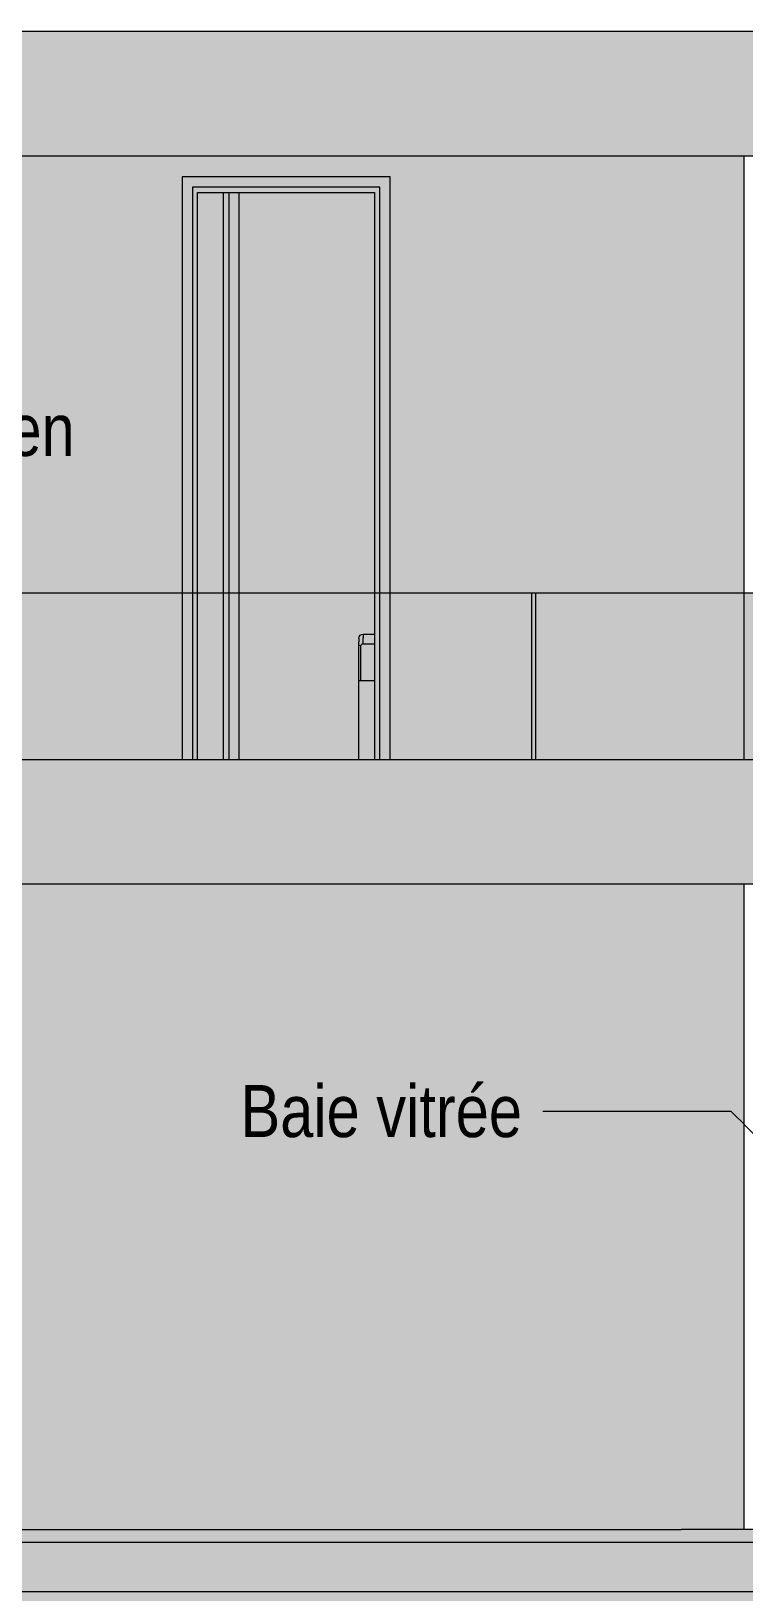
# Model space of a CAD drawing. Header units: centimetres. Extents: x -4381 to 5639, y -3920 to 4826.
# Drawn here: x 124.25 to 127.68, y 31.9 to 39.4 of the extents above; entities that cross this region are included whole.
import ezdxf
from ezdxf.xclip import XClip

# ---------------------------------------------------------------- set-up
doc = ezdxf.new("R2010")
doc.units = ezdxf.units.CM
doc.header["$MEASUREMENT"] = 0
doc.header["$XCLIPFRAME"] = 0
doc.set_wipeout_variables(frame=1)
doc.linetypes.add('Wipeout_Contour', pattern=[100, 0, -100])
for name, color, linetype, lineweight in [('00- Texts and Fills_Pen_No__7', 7, 'Continuous', 5), ('01- MOBILIER_Pen_No__1', 7, 'Continuous', 5), ('0_Pen_No__1', 7, 'Continuous', 5), ('Dalles_Pen_No__1', 7, 'Continuous', 5), ('Structural - Bearing_Pen_No__1', 7, 'Continuous', 5), ('Structural - Bearing_Pen_No__18', 9, 'Continuous', 5)]:
    doc.layers.add(name, color=color, linetype=linetype, lineweight=lineweight)
for name, color, linetype in [('Dalles', 7, 'Continuous'), ('Drawing & Figure', 7, 'Continuous'), ('Structural - Bearing', 7, 'Continuous')]:
    doc.layers.add(name, color=color, linetype=linetype)
for name, color, linetype, lineweight, true_color in [('Dalles_Pen_No__178', 7, 'Continuous', 5, 0xbda888), ('Dalles_Pen_No__61', 7, 'Continuous', 5, 0x6a6a6a), ('Structural - Bearing_Pen_No__102', 7, 'Continuous', 5, 0xcccccc), ('Structural - Bearing_Pen_No__112', 7, 'Continuous', 5, 0xd5aaaa), ('Structural - Bearing_Pen_No__61', 7, 'Continuous', 5, 0x6a6a6a)]:
    doc.layers.add(name, color=color, linetype=linetype, lineweight=lineweight, true_color=true_color)
doc.styles.add('GENERATED_STYLE_2', font='')
doc.styles.get('GENERATED_STYLE_2').set_extended_font_data('Arial Narrow Occidental')

# ---------------------------------------------------------------- blocks, each defined once
blk = doc.blocks.new('Drawing_12_12', base_point=(564.4384, 32.2036))
at = {"color": 254, "linetype": 'Wipeout_Contour', "lineweight": 0, "ltscale": 525.444129}
blk.add_wipeout([(111.0797, 39.2036), (111.0797, 38.8036), (139.6797, 38.8036), (139.6797, 39.2036)], dxfattribs=at).dxf.layer = 'Dalles'
at = {"color": 254, "linetype": 'Wipeout_Contour', "lineweight": 0, "ltscale": 517.750826}
blk.add_wipeout([(113.0797, 32.2036), (113.0797, 31.9036), (137.6797, 31.9036), (137.6797, 32.2036)], dxfattribs=at).dxf.layer = 'Dalles'
at = {"color": 254, "linetype": 'Wipeout_Contour', "lineweight": 0, "ltscale": 522.322384}
blk.add_wipeout([(111.3797, 35.7036), (139.6797, 35.7036), (139.6797, 35.9036), (111.3797, 35.9036)], dxfattribs=at).dxf.layer = 'Structural - Bearing'
at = {"layer": 'Dalles_Pen_No__178', "linetype": 'Continuous', "ltscale": 10}
blk.add_hatch(color=256, dxfattribs=at).paths.add_polyline_path([(113.0797, 32.2036), (113.0797, 31.9036), (137.6797, 31.9036), (137.6797, 32.2036)])
at = {"layer": 'Dalles_Pen_No__61', "linetype": 'Continuous', "ltscale": 10}
blk.add_hatch(color=256, dxfattribs=at).paths.add_polyline_path([(111.0797, 39.2036), (111.0797, 38.8036), (139.6797, 38.8036), (139.6797, 39.2036)])
at = {"layer": 'Structural - Bearing_Pen_No__61', "linetype": 'Continuous', "ltscale": 10}
blk.add_hatch(color=256, dxfattribs=at).paths.add_polyline_path([(111.3797, 35.7036), (139.6797, 35.7036), (139.6797, 35.9036), (111.3797, 35.9036)])
at = {"layer": '0_Pen_No__1', "linetype": 'Continuous', "ltscale": 10}
blk.add_line((111.0333, 32.142), (137.6797, 32.142), dxfattribs=at)
at = {"layer": 'Structural - Bearing_Pen_No__1', "linetype": 'Continuous', "ltscale": 10}
blk.add_line((137.6797, 31.9036), (113.0797, 31.9036), dxfattribs=at)
at = {"color": 254, "linetype": 'Wipeout_Contour', "lineweight": 0, "ltscale": 526.37172}
blk.add_wipeout([(111.3797, 39.2036), (139.6797, 39.2036), (139.6797, 39.4036), (111.3797, 39.4036)], dxfattribs=at).dxf.layer = 'Structural - Bearing'
at = {"color": 254, "linetype": 'Wipeout_Contour', "lineweight": 0, "ltscale": 522.339041}
blk.add_wipeout([(111.3797, 36.7036), (111.3797, 35.9036), (139.3997, 35.9036), (139.3997, 36.7036)], dxfattribs=at).dxf.layer = 'Structural - Bearing'
at = {"color": 254, "linetype": 'Wipeout_Contour', "lineweight": 0, "ltscale": 2969.518821}
blk.add_wipeout([(127.3797, 35.3036), (113.3797, 35.3036), (113.3797, 32.2036), (114.2256, 32.2036), (114.2256, 35.2036), (115.2256, 35.2036), (115.2256, 32.2036), (115.7256, 32.2036), (115.7256, 35.2036), (116.7256, 35.2036), (116.7256, 32.2036), (117.9297, 32.2036), (117.9297, 35.2036), (118.9297, 35.2036), (118.9297, 32.2036), (120.1756, 32.2036), (120.1756, 35.2036), (121.1756, 35.2036), (121.1756, 32.2036), (122.1797, 32.2036), (122.1797, 35.2036), (124.1797, 35.2036), (124.1797, 32.2036), (127.3797, 32.2036)], dxfattribs=at).dxf.layer = 'Structural - Bearing'
at = {"layer": 'Structural - Bearing_Pen_No__102', "linetype": 'Continuous', "ltscale": 10}
blk.add_hatch(color=256, dxfattribs=at).paths.add_polyline_path([(111.3797, 36.7036), (111.3797, 35.9036), (139.3997, 35.9036), (139.3997, 36.7036)])
at = {"layer": 'Structural - Bearing_Pen_No__112', "linetype": 'Continuous', "ltscale": 10}
blk.add_hatch(color=256, dxfattribs=at).paths.add_polyline_path([(127.3797, 35.3036), (113.3797, 35.3036), (113.3797, 32.2036), (114.2256, 32.2036), (114.2256, 35.2036), (115.2256, 35.2036), (115.2256, 32.2036), (115.7256, 32.2036), (115.7256, 35.2036), (116.7256, 35.2036), (116.7256, 32.2036), (117.9297, 32.2036), (117.9297, 35.2036), (118.9297, 35.2036), (118.9297, 32.2036), (120.1756, 32.2036), (120.1756, 35.2036), (121.1756, 35.2036), (121.1756, 32.2036), (122.1797, 32.2036), (122.1797, 35.2036), (124.1797, 35.2036), (124.1797, 32.2036), (127.3797, 32.2036)])
at = {"layer": 'Structural - Bearing_Pen_No__61', "linetype": 'Continuous', "ltscale": 10}
blk.add_hatch(color=256, dxfattribs=at).paths.add_polyline_path([(111.3797, 39.2036), (139.6797, 39.2036), (139.6797, 39.4036), (111.3797, 39.4036)])
at = {"layer": '01- MOBILIER_Pen_No__1', "linetype": 'Continuous', "ltscale": 10}
for p, q in [((125.8297, 36.4863), (125.8312, 36.4937)), ((125.8297, 36.4863), (125.8297, 36.4695)), ((125.8297, 36.4527), (125.8297, 36.4695)), ((125.8297, 36.2836), (125.8297, 36.4527)), ((125.8297, 36.4527), (125.83, 36.452)), ((125.8326, 36.4506), (125.83, 36.452)), ((125.8312, 36.4937), (125.8358, 36.5004)), ((125.8315, 36.4943), (125.8312, 36.4937)), ((125.8371, 36.4495), (125.8326, 36.4506)), ((125.8358, 36.5004), (125.8422, 36.5045)), ((125.8397, 36.4491), (125.8406, 36.4537)), ((125.8406, 36.4537), (125.8427, 36.4568)), ((125.8422, 36.5045), (125.8497, 36.506)), ((125.8427, 36.4568), (125.8459, 36.4588)), ((125.8459, 36.4588), (125.8507, 36.4598)), ((125.8497, 36.506), (125.8504, 36.506)), ((125.8504, 36.506), (125.8504, 36.5056)), ((125.8504, 36.5056), (125.9047, 36.506)), ((125.8504, 36.5056), (125.8504, 36.4888)), ((125.8504, 36.472), (125.8504, 36.4888)), ((125.8504, 36.471), (125.8504, 36.472)), ((125.8504, 36.4673), (125.8504, 36.471)), ((125.8504, 36.4627), (125.8504, 36.4673)), ((125.8504, 36.4623), (125.8504, 36.4627)), ((125.8507, 36.4598), (125.8504, 36.4623)), ((125.8507, 36.4598), (125.9047, 36.4598)), ((125.8397, 36.4491), (125.8371, 36.4495)), ((125.8397, 36.2836), (125.8397, 36.4491)), ((125.8297, 36.2778), (125.8297, 36.2836)), ((125.8297, 36.2836), (125.9047, 36.2836)), ((125.8297, 36.2636), (125.8297, 36.2778)), ((125.8297, 35.9036), (125.8297, 36.2636))]:
    blk.add_line(p, q, dxfattribs=at)
at = {"layer": 'Structural - Bearing_Pen_No__1', "linetype": 'Continuous', "ltscale": 10}
for p, q in [((111.3797, 39.4036), (139.6797, 39.4036)), ((111.3797, 35.9036), (139.6797, 35.9036))]:
    blk.add_line(p, q, dxfattribs=at)
at = {"layer": '00- Texts and Fills_Pen_No__7', "linetype": 'Continuous', "insert": (126.6136, 34.2122), "char_height": 0.25, "attachment_point": 6, "style": 'GENERATED_STYLE_2'}
blk.add_mtext('\\A1;{\\fArial Narrow Occidental|b0|i0|c0|p34;Baie vitrée}', dxfattribs=at)
at = {"color": 254, "linetype": 'Wipeout_Contour', "lineweight": 0, "ltscale": 521.419134}
blk.add_wipeout([(111.0797, 35.7036), (111.0797, 35.3036), (139.6797, 35.3036), (139.6797, 35.7036)], dxfattribs=at).dxf.layer = 'Dalles'
at = {"color": 254, "linetype": 'Wipeout_Contour', "lineweight": 0, "ltscale": 522.251931}
blk.add_wipeout([(124.9797, 38.6536), (124.9797, 36.7036), (125.0297, 36.7036), (125.0297, 38.6536)], dxfattribs=at).dxf.layer = 'Structural - Bearing'
at = {"color": 254, "linetype": 'Wipeout_Contour', "lineweight": 0, "ltscale": 525.891345}
blk.add_wipeout([(125.9297, 38.6536), (125.9297, 36.7036), (125.9797, 36.7036), (125.9797, 38.6536)], dxfattribs=at).dxf.layer = 'Structural - Bearing'
at = {"layer": 'Dalles_Pen_No__61', "linetype": 'Continuous', "ltscale": 10}
blk.add_hatch(color=256, dxfattribs=at).paths.add_polyline_path([(111.0797, 35.7036), (111.0797, 35.3036), (139.6797, 35.3036), (139.6797, 35.7036)])
at = {"layer": 'Structural - Bearing_Pen_No__18', "linetype": 'Continuous', "ltscale": 10}
for points in [[(124.9797, 38.6536), (124.9797, 36.7036), (125.0297, 36.7036), (125.0297, 38.6536)], [(125.9297, 38.6536), (125.9297, 36.7036), (125.9797, 36.7036), (125.9797, 38.6536)]]:
    blk.add_hatch(color=256, dxfattribs=at).paths.add_polyline_path(points)
at = {"color": 254, "linetype": 'Wipeout_Contour', "lineweight": 0, "ltscale": 787.528604}
blk.add_wipeout([(125.9297, 38.6536), (125.9797, 38.6536), (125.9797, 38.7036), (124.9797, 38.7036), (124.9797, 38.6536), (125.0297, 38.6536)], dxfattribs=at).dxf.layer = 'Structural - Bearing'
at = {"color": 254, "linetype": 'Wipeout_Contour', "lineweight": 0, "ltscale": 527.715094}
blk.add_wipeout([(127.6797, 35.3036), (127.3797, 35.3036), (127.3797, 32.2036), (127.6797, 32.2036)], dxfattribs=at).dxf.layer = 'Structural - Bearing'
at = {"layer": '0_Pen_No__1', "linetype": 'Continuous', "lineweight": 0, "ltscale": 10, "true_color": 0x000000}
blk.add_hatch(color=18, dxfattribs=at).paths.add_polyline_path([(101.4427, 23.6254), (149.8555, 23.6254), (149.8555, 33.2657), (149.6465, 33.2293), (147.352, 33.3407), (145.8167, 33.4036), (145.8167, 29.4613), (145.5167, 29.1613), (145.5167, 33.8422), (144.6021, 33.4731), (143.9824, 33.1397), (142.0701, 32.7016), (140.0959, 32.5109), (137.6797, 32.2036), (137.6797, 32.142), (111.0333, 32.142), (109.0333, 32.142), (105.2231, 32.3172), (105.2247, 29.4616), (104.9231, 29.16), (104.9231, 32.3177), (101.4427, 32.1658)])
at = {"layer": 'Structural - Bearing_Pen_No__112', "linetype": 'Continuous', "ltscale": 10}
blk.add_hatch(color=256, dxfattribs=at).paths.add_polyline_path([(127.6797, 35.3036), (127.3797, 35.3036), (127.3797, 32.2036), (127.6797, 32.2036)])
at = {"layer": 'Structural - Bearing_Pen_No__18', "linetype": 'Continuous', "ltscale": 10}
blk.add_hatch(color=256, dxfattribs=at).paths.add_polyline_path([(125.9297, 38.6536), (125.9797, 38.6536), (125.9797, 38.7036), (124.9797, 38.7036), (124.9797, 38.6536), (125.0297, 38.6536)])
at = {"layer": '00- Texts and Fills_Pen_No__7', "linetype": 'Continuous', "ltscale": 10}
for p, q in [((127.6193, 34.2124), (126.7136, 34.2124)), ((128.5031, 33.3286), (127.6193, 34.2124))]:
    blk.add_line(p, q, dxfattribs=at)
at = {"layer": 'Dalles_Pen_No__1', "linetype": 'Continuous', "ltscale": 10}
for p, q in [((139.6797, 35.3036), (111.0797, 35.3036)), ((130.1797, 32.2036), (127.6797, 32.2036))]:
    blk.add_line(p, q, dxfattribs=at)
at = {"layer": 'Structural - Bearing_Pen_No__1', "linetype": 'Continuous', "ltscale": 10}
for p, q in [((127.6797, 35.3036), (127.6797, 32.2036)), ((124.1797, 32.2036), (127.3797, 32.2036)), ((127.6797, 32.2036), (127.3797, 32.2036))]:
    blk.add_line(p, q, dxfattribs=at)
at = {"color": 254, "linetype": 'Wipeout_Contour', "lineweight": 0, "ltscale": 522.380892}
blk.add_wipeout([(125.0297, 38.6286), (125.0297, 36.7036), (125.0547, 36.7036), (125.0547, 38.6286)], dxfattribs=at).dxf.layer = 'Structural - Bearing'
at = {"color": 254, "linetype": 'Wipeout_Contour', "lineweight": 0, "ltscale": 525.733077}
blk.add_wipeout([(125.9047, 38.6286), (125.9047, 36.7036), (125.9297, 36.7036), (125.9297, 38.6286)], dxfattribs=at).dxf.layer = 'Structural - Bearing'
at = {"layer": 'Structural - Bearing_Pen_No__18', "linetype": 'Continuous', "ltscale": 10}
for points in [[(125.0297, 38.6286), (125.0297, 36.7036), (125.0547, 36.7036), (125.0547, 38.6286)], [(125.9047, 38.6286), (125.9047, 36.7036), (125.9297, 36.7036), (125.9297, 38.6286)]]:
    blk.add_hatch(color=256, dxfattribs=at).paths.add_polyline_path(points)
at = {"color": 254, "linetype": 'Wipeout_Contour', "lineweight": 0, "ltscale": 787.470127}
blk.add_wipeout([(125.9297, 38.6536), (125.0297, 38.6536), (125.0297, 38.6286), (125.0547, 38.6286), (125.9047, 38.6286), (125.9297, 38.6286)], dxfattribs=at).dxf.layer = 'Structural - Bearing'
at = {"layer": 'Structural - Bearing_Pen_No__18', "linetype": 'Continuous', "ltscale": 10}
blk.add_hatch(color=256, dxfattribs=at).paths.add_polyline_path([(125.9297, 38.6536), (125.0297, 38.6536), (125.0297, 38.6286), (125.0547, 38.6286), (125.9047, 38.6286), (125.9297, 38.6286)])
at = {"color": 254, "linetype": 'Wipeout_Contour', "lineweight": 0, "ltscale": 524.055237}
blk.add_wipeout([(125.0547, 38.6286), (125.0547, 36.7036), (125.9047, 36.7036), (125.9047, 38.6286)], dxfattribs=at).dxf.layer = 'Structural - Bearing'
at = {"layer": 'Structural - Bearing_Pen_No__102', "linetype": 'Continuous', "ltscale": 10}
blk.add_hatch(color=256, dxfattribs=at).paths.add_polyline_path([(125.0547, 38.6286), (125.0547, 36.7036), (125.9047, 36.7036), (125.9047, 38.6286)])
at = {"color": 254, "linetype": 'Wipeout_Contour', "lineweight": 0, "ltscale": 2021.141832}
blk.add_wipeout([(113.0797, 38.8036), (113.0797, 36.7036), (114.2256, 36.7036), (114.2256, 38.7036), (115.2256, 38.7036), (115.2256, 36.7036), (120.6756, 36.7036), (120.6756, 38.7036), (122.6756, 38.7036), (122.6756, 36.7036), (124.9797, 36.7036), (124.9797, 38.7036), (125.9797, 38.7036), (125.9797, 36.7036), (127.6797, 36.7036), (127.6797, 38.8036)], dxfattribs=at).dxf.layer = 'Structural - Bearing'
at = {"layer": 'Structural - Bearing_Pen_No__112', "linetype": 'Continuous', "ltscale": 10}
blk.add_hatch(color=256, dxfattribs=at).paths.add_polyline_path([(113.0797, 38.8036), (113.0797, 36.7036), (114.2256, 36.7036), (114.2256, 38.7036), (115.2256, 38.7036), (115.2256, 36.7036), (120.6756, 36.7036), (120.6756, 38.7036), (122.6756, 38.7036), (122.6756, 36.7036), (124.9797, 36.7036), (124.9797, 38.7036), (125.9797, 38.7036), (125.9797, 36.7036), (127.6797, 36.7036), (127.6797, 38.8036)])
at = {"layer": 'Dalles_Pen_No__1', "linetype": 'Continuous', "ltscale": 10}
blk.add_line((139.6797, 38.8036), (111.0797, 38.8036), dxfattribs=at)
at = {"layer": 'Structural - Bearing_Pen_No__1', "linetype": 'Continuous', "ltscale": 10}
for p, q in [((127.6797, 38.8036), (127.6797, 35.9036)), ((124.9797, 38.7036), (124.9797, 35.9036)), ((125.9797, 38.7036), (124.9797, 38.7036)), ((125.9797, 35.9036), (125.9797, 38.7036)), ((125.0297, 38.6536), (125.0297, 35.9036)), ((125.9297, 38.6536), (125.0297, 38.6536)), ((125.0547, 35.9036), (125.0547, 38.6286)), ((125.0547, 38.6286), (125.9047, 38.6286)), ((125.1797, 35.9036), (125.1797, 38.6286)), ((125.2047, 38.6286), (125.2047, 35.9036)), ((125.2547, 35.9036), (125.2547, 38.6286)), ((125.9047, 38.6286), (125.9047, 35.9036)), ((125.9297, 35.9036), (125.9297, 38.6536)), ((139.3997, 36.7036), (111.3797, 36.7036)), ((126.6597, 36.7036), (117.2497, 36.7036)), ((126.6597, 36.7036), (126.6597, 35.9036)), ((130.3297, 36.7036), (126.6797, 36.7036)), ((126.6797, 35.9036), (126.6797, 36.7036))]:
    blk.add_line(p, q, dxfattribs=at)
at = {"layer": '00- Texts and Fills_Pen_No__7', "linetype": 'Continuous', "insert": (122.474, 37.3393), "char_height": 0.25, "width": 2.359623, "attachment_point": 4, "line_spacing_factor": 0.530688, "style": 'GENERATED_STYLE_2'}
blk.add_mtext('\\A1;{\\fArial Narrow Occidental|b0|i0|c0|p34;Garde-corps en vitrage clair}', dxfattribs=at)

msp = doc.modelspace()

# ---------------------------------------------------------------- block references
at = {"layer": 'Drawing & Figure', "color": 151, "linetype": 'Continuous', "lineweight": 5, "ltscale": 10, "true_color": 0x80c2ff}
ref = msp.add_blockref('Drawing_12_12', (564.43842, 32.20361), dxfattribs=at)
XClip(ref).set_block_clipping_path([(101.4426918859, 23.6253966175), (149.8554874385, 45.1170657245)])

doc.saveas('drawing.dxf')
